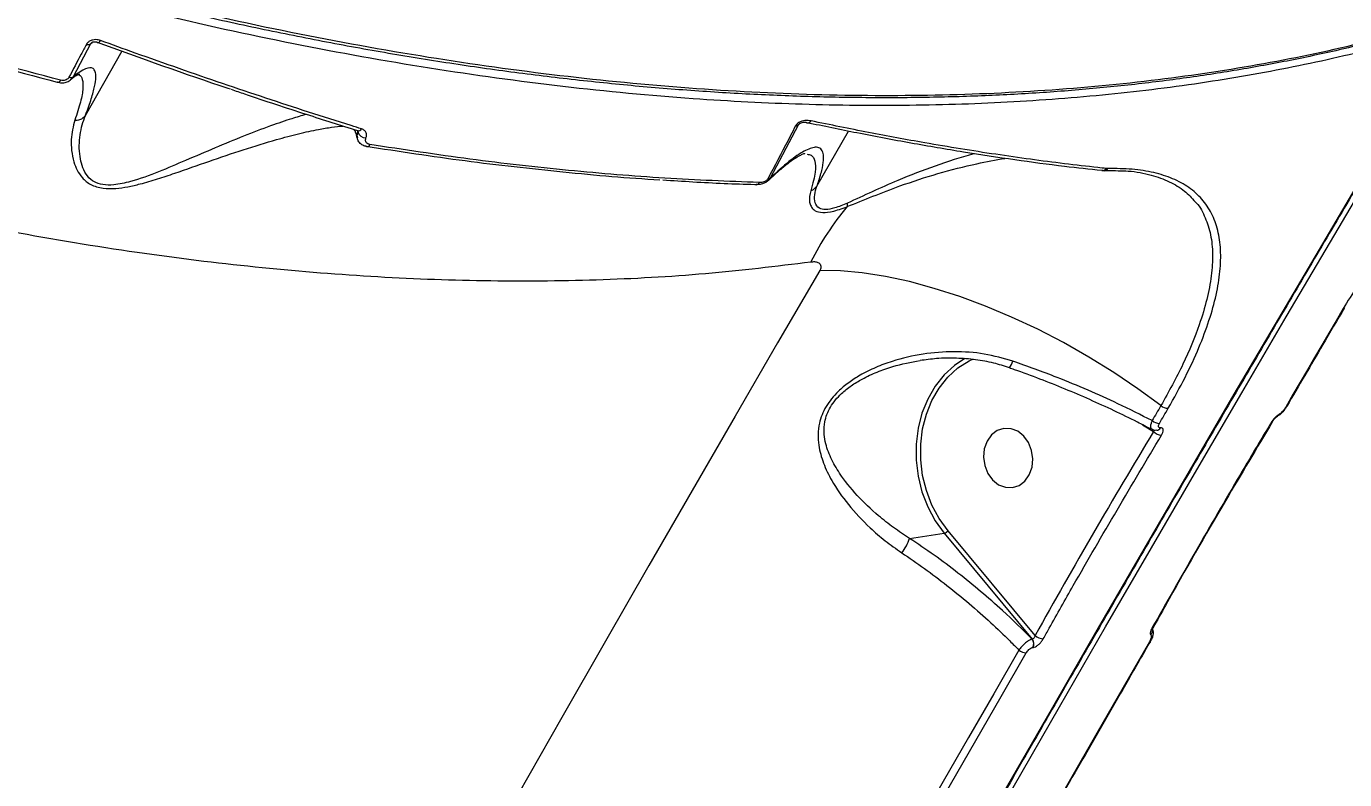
# Model space of a CAD drawing. Header units: millimetres. Extents: x -6028 to 5958, y -6064 to 4137.
# Drawn here: x 1962 to 2160.7, y -1913.1 to -1799.5 of the extents above; entities that cross this region are included whole.
import ezdxf

# ---------------------------------------------------------------- set-up
doc = ezdxf.new("R2010")
doc.units = ezdxf.units.MM
for name, color, linetype in [('DIKOM_ОБЪЕКТ', 7, 'Continuous'), ('DIKOM_РАЗМЕР_ЗОНА', 7, 'Continuous'), ('DIKOM_РАЗМЕР_ОБЪЕКТА', 7, 'Continuous')]:
    doc.layers.add(name, color=color, linetype=linetype)
doc.styles.add('style1', font='arial.ttf', dxfattribs={"width": 0.8})
doc.dimstyles.new('1-50', dxfattribs={"dimtxt": 300, "dimasz": 200, "dimexe": 100, "dimexo": 0, "dimgap": 100, "dimtad": 1, "dimtxsty": 'style1', "dimcen": 200, "dimclrd": 7, "dimclre": 7, "dimclrt": 7, "dimadec": 1, "dimazin": 2, "dimtfac": 1, "dimtmove": 0, "dimatfit": 2, "dimfxl": 0, "dimlwd": 25, "dimlwe": 18, "dimarcsym": 0})

# ---------------------------------------------------------------- blocks, each defined once
blk = doc.blocks.new('*D9')
at = {"layer": 'Defpoints', "color": 0, "transparency": 16777216}
for p in [(-6027.56, 1459.58), (4556.58, 1382.7), (4556.58, -5964.37)]:
    blk.add_point(p, dxfattribs=at)
at = {"layer": 'DIKOM_РАЗМЕР_ЗОНА', "color": 7, "lineweight": 18, "transparency": 16777216}
for p, q in [((-6027.56, 1459.58), (-6027.56, -6064.37)), ((4556.58, 1382.7), (4556.58, -6064.37))]:
    blk.add_line(p, q, dxfattribs=at)
at = {"layer": 'DIKOM_РАЗМЕР_ЗОНА', "color": 7, "lineweight": 25, "transparency": 16777216}
blk.add_line((-5827.56, -5964.37), (4356.58, -5964.37), dxfattribs=at)
at = {"layer": 'DIKOM_РАЗМЕР_ЗОНА', "color": 7, "transparency": 16777216}
for points in [[(-5827.56, -5931.03), (-5827.56, -5997.7), (-6027.56, -5964.37)], [(4356.58, -5931.03), (4356.58, -5997.7), (4556.58, -5964.37)]]:
    blk.add_solid(points, dxfattribs=at)
at = {"layer": 'DIKOM_РАЗМЕР_ЗОНА', "color": 7, "transparency": 16777216, "insert": (157.08, -5711.2), "char_height": 300, "attachment_point": 5, "style": 'style1'}
blk.add_mtext('10600', dxfattribs=at)
blk = doc.blocks.new('*D10')
at = {"layer": 'Defpoints', "color": 0, "transparency": 16777216}
for p in [(1555.59, 4137.49), (5858.35, 4137.49), (1555.59, -4898.38)]:
    blk.add_point(p, dxfattribs=at)
at = {"layer": 'DIKOM_РАЗМЕР_ЗОНА', "color": 7, "lineweight": 18, "transparency": 16777216}
for p, q in [((1555.59, 4137.49), (5958.35, 4137.49)), ((1555.59, -4898.38), (5958.35, -4898.38))]:
    blk.add_line(p, q, dxfattribs=at)
at = {"layer": 'DIKOM_РАЗМЕР_ЗОНА', "color": 7, "lineweight": 25, "transparency": 16777216}
blk.add_line((5858.35, -4698.38), (5858.35, 3937.49), dxfattribs=at)
at = {"layer": 'DIKOM_РАЗМЕР_ЗОНА', "color": 7, "transparency": 16777216}
for points in [[(5825.01, 3937.49), (5891.68, 3937.49), (5858.35, 4137.49)], [(5825.01, -4698.38), (5891.68, -4698.38), (5858.35, -4898.38)]]:
    blk.add_solid(points, dxfattribs=at)
at = {"layer": 'DIKOM_РАЗМЕР_ЗОНА', "color": 7, "transparency": 16777216, "insert": (5605.17, 52.12), "char_height": 300, "attachment_point": 5, "rotation": 90, "style": 'style1'}
blk.add_mtext('9050', dxfattribs=at)
blk = doc.blocks.new('*D11')
at = {"layer": 'Defpoints', "color": 0, "transparency": 16777216}
for p in [(259.43, 2965.58), (1920.55, -3002.33), (4022.59, -3002.33)]:
    blk.add_point(p, dxfattribs=at)
at = {"layer": 'DIKOM_РАЗМЕР_ОБЪЕКТА', "color": 7, "lineweight": 18, "transparency": 16777216}
for p, q in [((259.43, 2965.58), (4122.59, 2965.58)), ((1920.55, -3002.33), (4122.59, -3002.33))]:
    blk.add_line(p, q, dxfattribs=at)
at = {"layer": 'DIKOM_РАЗМЕР_ОБЪЕКТА', "color": 7, "lineweight": 25, "transparency": 16777216}
blk.add_line((4022.59, 2765.58), (4022.59, -2802.33), dxfattribs=at)
at = {"layer": 'DIKOM_РАЗМЕР_ОБЪЕКТА', "color": 7, "transparency": 16777216}
for points in [[(3989.25, 2765.58), (4055.92, 2765.58), (4022.59, 2965.58)], [(3989.25, -2802.33), (4055.92, -2802.33), (4022.59, -3002.33)]]:
    blk.add_solid(points, dxfattribs=at)
at = {"layer": 'DIKOM_РАЗМЕР_ОБЪЕКТА', "color": 7, "transparency": 16777216, "insert": (3769.41, -24.42), "char_height": 300, "attachment_point": 5, "rotation": 90, "style": 'style1'}
blk.add_mtext('6000', dxfattribs=at)
blk = doc.blocks.new('*D12')
at = {"layer": 'Defpoints', "color": 0, "transparency": 16777216}
for p in [(3056.58, 1987.9), (-4027.97, 676.5), (3056.58, -3714.77)]:
    blk.add_point(p, dxfattribs=at)
at = {"layer": 'DIKOM_РАЗМЕР_ОБЪЕКТА', "color": 7, "lineweight": 18, "transparency": 16777216}
for p, q in [((3056.58, 1987.9), (3056.58, -3814.77)), ((-4027.97, 676.5), (-4027.97, -3814.77))]:
    blk.add_line(p, q, dxfattribs=at)
at = {"layer": 'DIKOM_РАЗМЕР_ОБЪЕКТА', "color": 7, "lineweight": 25, "transparency": 16777216}
blk.add_line((-3827.97, -3714.77), (2856.58, -3714.77), dxfattribs=at)
at = {"layer": 'DIKOM_РАЗМЕР_ОБЪЕКТА', "color": 7, "transparency": 16777216}
for points in [[(-3827.97, -3681.44), (-3827.97, -3748.11), (-4027.97, -3714.77)], [(2856.58, -3681.44), (2856.58, -3748.11), (3056.58, -3714.77)]]:
    blk.add_solid(points, dxfattribs=at)
at = {"layer": 'DIKOM_РАЗМЕР_ОБЪЕКТА', "color": 7, "transparency": 16777216, "insert": (20, -3461.6), "char_height": 300, "attachment_point": 5, "style": 'style1'}
blk.add_mtext('7100', dxfattribs=at)

msp = doc.modelspace()

# ---------------------------------------------------------------- linework, layer by layer
at = {"layer": 'DIKOM_ОБЪЕКТ', "color": 7, "linetype": 'Continuous', "lineweight": 15}
for p, q in [((1969.11, -1807.062), (1971.746, -1802.09)), ((1971.746, -1802.09), (1971.937, -1801.922)), ((1970.927, -1812.911), (1976.487, -1803.188)), ((2011.694, -1815.587), (2011.676, -1815.539)), ((2011.994, -1815.346), (2011.98, -1815.248)), ((2074.212, -1822.312), (2078.395, -1814.336)), ((2078.395, -1814.336), (2078.613, -1814.143)), ((2081.191, -1823.582), (2085.926, -1815.302)), ((2124.134, -1821.234), (2124.124, -1821.233)), ((2124.518, -1821.254), (2124.47, -1821.253)), ((2124.811, -1820.918), (2124.781, -1820.915)), ((2125.042, -1820.93), (2124.811, -1820.918)), ((2130.273, -1859.571), (2131.91, -1860.58)), ((2150.584, -1858.299), (2150.573, -1858.306)), ((2132.42, -1860.396), (2132.404, -1860.398)), ((2132.965, -1860.022), (2132.949, -1860.024)), ((2114.071, -1891.324), (2100.944, -1875.531)), ((2095.162, -1876.692), (2100.379, -1875.916)), ((2100.379, -1875.916), (2113.64, -1891.869)), ((2131.832, -1890.159), (2131.837, -1890.149)), ((2113.64, -1891.869), (2113.624, -1891.871)), ((2113.73, -1893.145), (2113.746, -1893.143)), ((2131.442, -1892.226), (2131.448, -1892.216))]:
    msp.add_line(p, q, dxfattribs=at)
at = {"layer": 'DIKOM_ОБЪЕКТ', "color": 7, "linetype": 'Continuous', "lineweight": 15, "flags": 128}
for points in [[(2176.826, -1799.491), (2170.422, -1810.232), (2163.938, -1821.158), (2157.378, -1832.261), (2150.747, -1843.534), (2144.05, -1854.97), (2137.29, -1866.561), (2130.471, -1878.299), (2123.6, -1890.177), (2116.679, -1902.187), (2109.713, -1914.321), (2102.708, -1926.572), (2095.667, -1938.93), (2088.596, -1951.389), (2081.498, -1963.939), (2074.379, -1976.574), (2067.242, -1989.283), (2060.094, -2002.06), (2052.939, -2014.895), (2045.78, -2027.781), (2040.473, -2037.362)], [(2041.296, -2037.735), (2046.648, -2028.072), (2053.828, -2015.148), (2061.005, -2002.274), (2068.175, -1989.458), (2075.333, -1976.71), (2082.473, -1964.038), (2089.593, -1951.45), (2096.686, -1938.953), (2103.748, -1926.558), (2110.774, -1914.27), (2117.761, -1902.099), (2124.702, -1890.053), (2131.595, -1878.139), (2138.433, -1866.366), (2145.214, -1854.74), (2151.932, -1843.27), (2158.583, -1831.963), (2165.162, -1820.826), (2171.665, -1809.867), (2178.089, -1799.093)], [(1967.191, -1807.609), (1967.124, -1807.716), (1967.054, -1807.805), (1966.983, -1807.874), (1966.913, -1807.922), (1966.845, -1807.948), (1966.781, -1807.95), (1966.723, -1807.929), (1966.671, -1807.885)], [(2011.676, -1815.539), (2011.599, -1815.259), (2011.578, -1815.111)], [(2081.625, -1836.315), (2075.261, -1847.228), (2068.843, -1858.278), (2062.375, -1869.459), (2055.861, -1880.763), (2049.306, -1892.183), (2042.714, -1903.711), (2036.088, -1915.341), (2029.434, -1927.064), (2022.755, -1938.872), (2016.056, -1950.76), (2009.341, -1962.718)], [(2133.033, -1856.679), (2129.557, -1854.126), (2125.933, -1851.68), (2122.189, -1849.359), (2118.354, -1847.181), (2114.459, -1845.164), (2110.532, -1843.323), (2106.606, -1841.672), (2102.709, -1840.224), (2098.874, -1838.991), (2095.129, -1837.981), (2091.504, -1837.204), (2088.027, -1836.665), (2084.726, -1836.367), (2081.625, -1836.315)], [(2160.528, -1842.042), (2159.448, -1843.884), (2158.367, -1845.729), (2157.283, -1847.579), (2156.198, -1849.433), (2155.111, -1851.291), (2154.023, -1853.152), (2152.933, -1855.018), (2151.842, -1856.887)], [(2103.5, -1849.584), (2101.927, -1850.616), (2100.362, -1852.041), (2099.003, -1853.741), (2097.878, -1855.679), (2097.013, -1857.813), (2096.426, -1860.095), (2096.13, -1862.476), (2096.132, -1864.904), (2096.431, -1867.326), (2097.021, -1869.688), (2097.89, -1871.94), (2099.017, -1874.031), (2100.379, -1875.916)], [(2100.944, -1875.531), (2099.623, -1873.703), (2098.53, -1871.676), (2097.688, -1869.493), (2097.116, -1867.202), (2096.825, -1864.854), (2096.824, -1862.499), (2097.111, -1860.19), (2097.68, -1857.977), (2098.519, -1855.908), (2099.61, -1854.029), (2100.928, -1852.38), (2102.445, -1850.998), (2104.127, -1849.913), (2104.77, -1849.598)], [(2110.194, -1850.963), (2110.197, -1850.964), (2110.2, -1850.964)], [(2133.033, -1856.679), (2132.868, -1856.961), (2132.702, -1857.244), (2132.537, -1857.527), (2132.372, -1857.81), (2132.206, -1858.093), (2132.041, -1858.376), (2131.876, -1858.659), (2131.71, -1858.943)], [(2132.812, -1859.346), (2132.977, -1859.062), (2133.143, -1858.779), (2133.308, -1858.495), (2133.474, -1858.212), (2133.639, -1857.929), (2133.804, -1857.646), (2133.97, -1857.363), (2134.135, -1857.08)], [(2149.647, -1859.225), (2149.737, -1859.194), (2149.777, -1859.165)], [(2149.777, -1859.165), (2149.798, -1859.141), (2149.808, -1859.126)], [(2113.2, -1867.106), (2113.612, -1865.961), (2113.733, -1864.704), (2113.553, -1863.435), (2113.087, -1862.259), (2112.371, -1861.271), (2111.465, -1860.55), (2110.441, -1860.154), (2109.383, -1860.117), (2108.376, -1860.441), (2107.501, -1861.099), (2106.83, -1862.039), (2106.418, -1863.184), (2106.296, -1864.441), (2106.476, -1865.71), (2106.943, -1866.886), (2107.658, -1867.874), (2108.565, -1868.595), (2109.589, -1868.99), (2110.647, -1869.028), (2111.654, -1868.704), (2112.529, -1868.046), (2113.2, -1867.106)], [(2111.636, -1893.537), (2107.85, -1900.109), (2104.049, -1906.72), (2100.235, -1913.368), (2096.409, -1920.052), (2092.571, -1926.77), (2088.723, -1933.521), (2084.864, -1940.304), (2080.997, -1947.117)], [(2131.299, -1892.3), (2127.351, -1899.153), (2123.388, -1906.045), (2119.412, -1912.976), (2115.423, -1919.944), (2111.423, -1926.948), (2107.411, -1933.986), (2103.389, -1941.056), (2099.357, -1948.157)], [(2082.061, -1947.584), (2085.932, -1940.766), (2089.793, -1933.978), (2093.645, -1927.222), (2097.485, -1920.499), (2101.314, -1913.81), (2105.13, -1907.158), (2108.934, -1900.542), (2112.723, -1893.965)]]:
    msp.add_lwpolyline(points, dxfattribs=at)
at = {"layer": 'DIKOM_ОБЪЕКТ', "color": 7, "linetype": 'Continuous', "lineweight": 15}
for centre, radius, start, end in [((1971.301, -1801.558), 0.694, 250.82044, 309.8896), ((1972.734, -1801.388), 0.529, 264.80975, 333.51301), ((1968.677, -1806.528), 0.687, 250.12175, 309.00972), ((2079.758, -1813.38), 0.651, 261.95923, 326.56781), ((2012.059, -1814.677), 0.57, 260.78727, 331.40156), ((2013.229, -1815.048), 1.27, 193.56114, 269.34213), ((2077.994, -1813.946), 0.56, 267.20549, 315.82693), ((2013.393, -1817.366), 0.268, 224.77858, 260.67926), ((2013.32, -1817.123), 0.508, 273.3118, 339.54391), ((2124.2, -1820.494), 0.744, 264.90793, 325.16651), ((2124.183, -1820.52), 0.716, 266.59484, 326.52923), ((2124.475, -1820.597), 0.658, 273.76864, 329.63109), ((2071.991, -1822.832), 0.535, 273.78652, 336.80858), ((2073.83, -1821.93), 0.54, 265.89855, 314.93859), ((2116.993, -1853.133), 40.942, 139.73205, 153.69798), ((2084.162, -1826.329), 1.627, 347.93013, 6.74851), ((2160.478, -1841.79), 0.258, 281.34554, 329.84658), ((2108.203, -1849.257), 2.627, 319.46731, 344.1514), ((2134.128, -1855.385), 1.695, 229.75785, 270.23654), ((2151.806, -1856.656), 0.234, 278.81099, 327.87424), ((2132.813, -1857.636), 1.71, 229.85441, 269.95663), ((2150.353, -1857.982), 0.392, 305.99236, 346.36021), ((2133.227, -1859.236), 1.882, 225.59162, 267.06331), ((2132.3, -1859.663), 0.742, 277.88102, 330.8708), ((2132.318, -1859.663), 0.74, 276.86738, 330.93306), ((2100.058, -1874.837), 1.126, 286.5719, 321.90627), ((2088.762, -1874.583), 6.738, 320.59023, 341.76289), ((2115.39, -1889.866), 1.966, 227.86664, 267.61677), ((2130.744, -1890.594), 1.004, 318.81889, 9.14656), ((2131.657, -1890.039), 0.212, 275.30737, 325.56254), ((2112.879, -1891.975), 1.996, 231.508, 265.52574), ((2112.688, -1892.59), 1.18, 331.96306, 37.56517), ((2112.704, -1892.589), 1.181, 331.98502, 37.54321), ((2131.298, -1892.122), 0.178, 270.3918, 324.19012)]:
    msp.add_arc(centre, radius, start, end, dxfattribs=at)
for points, knots in [([(1540.667, -1451.223), (1541.839, -1454.335), (1545.023, -1462.781), (1551.169, -1476.737), (1559.381, -1493.087), (1568.708, -1509.546), (1579.084, -1526.033), (1590.467, -1542.471), (1602.83, -1558.81), (1616.173, -1575.019), (1630.452, -1591.075), (1645.617, -1606.928), (1661.594, -1622.505), (1678.311, -1637.733), (1695.722, -1652.562), (1713.812, -1666.957), (1732.536, -1680.905), (1751.832, -1694.365), (1771.609, -1707.276), (1791.774, -1719.577), (1812.27, -1731.223), (1833.067, -1742.183), (1854.126, -1752.451), (1875.378, -1762.001), (1896.725, -1770.79), (1918.066, -1778.777), (1939.336, -1785.929), (1960.496, -1792.216), (1981.515, -1797.646), (2002.327, -1802.21), (2022.837, -1805.887), (2042.948, -1808.66), (2061.676, -1810.421), (2079.074, -1811.312), (2095.207, -1811.474), (2110.929, -1810.947), (2126.169, -1809.735), (2140.795, -1807.855), (2154.768, -1805.31), (2166.737, -1802.498), (2173.905, -1800.361), (2176.826, -1799.491)], [0, 0, 0, 0, 0.0156537, 0.0424907, 0.0694124, 0.0963772, 0.1233419, 0.1502637, 0.1771009, 0.2039379, 0.2308597, 0.2578245, 0.2847891, 0.3117108, 0.3385479, 0.3653847, 0.3923061, 0.4192706, 0.4462349, 0.4731563, 0.4999932, 0.5268302, 0.5537518, 0.5807163, 0.6076809, 0.6346025, 0.6614396, 0.6882764, 0.7151982, 0.7421627, 0.7691273, 0.796049, 0.8228858, 0.845964, 0.8691648, 0.8923928, 0.9156208, 0.9388216, 0.961584, 0.9843464, 1, 1, 1, 1]), ([(1562.063, -1551.286), (1564.532, -1555.815), (1569.468, -1564.873), (1577.866, -1578.539), (1586.985, -1592.233), (1597.227, -1606.405), (1608.619, -1620.968), (1621.218, -1635.856), (1634.746, -1650.69), (1649.197, -1665.409), (1664.549, -1679.952), (1680.298, -1693.848), (1696.356, -1707.067), (1712.629, -1719.599), (1729.562, -1731.79), (1747.128, -1743.578), (1765.282, -1754.909), (1784.022, -1765.763), (1803.301, -1776.067), (1823.16, -1785.814), (1843.305, -1794.831), (1863.253, -1802.915), (1882.835, -1810.052), (1901.982, -1816.286), (1921.233, -1821.807), (1940.522, -1826.57), (1959.781, -1830.545), (1978.474, -1833.632), (1996.553, -1835.866), (2013.989, -1837.292), (2031.172, -1837.956), (2048.021, -1837.81), (2064.531, -1836.911), (2075.038, -1835.631), (2080.29, -1834.992)], [0, 0, 0, 0, 0.02833359, 0.05666713, 0.08528287, 0.1138982, 0.14553243, 0.17719047, 0.20882426, 0.24139008, 0.27398311, 0.30654862, 0.33718726, 0.36784917, 0.39848752, 0.43000976, 0.46155797, 0.49308037, 0.5257431, 0.55840553, 0.59153737, 0.62466922, 0.65578707, 0.68692967, 0.71804791, 0.75007316, 0.78212421, 0.81414962, 0.84470485, 0.87528224, 0.90583779, 0.93721715, 0.96862027, 1, 1, 1, 1]), ([(2142.301, -2080.293), (2143.248, -2081.201), (2145.144, -2083.018), (2146.564, -2084.9), (2147.096, -2086.229), (2146.842, -2087.057), (2145.854, -2087.48), (2144.102, -2087.49), (2141.555, -2087.067), (2138.201, -2086.204), (2134.073, -2084.907), (2129.227, -2083.196), (2123.693, -2081.085), (2117.505, -2078.595), (2110.626, -2075.709), (2102.991, -2072.401), (2094.585, -2068.659), (2085.402, -2064.478), (2075.544, -2059.905), (2065.135, -2054.996), (2054.209, -2049.772), (2042.809, -2044.255), (2030.848, -2038.403), (2018.228, -2032.168), (2004.945, -2025.547), (1991.006, -2018.54), (1976.568, -2011.226), (1961.791, -2003.687), (1946.709, -1995.941), (1931.36, -1988.01), (1915.639, -1979.84), (1899.423, -1971.367), (1882.719, -1962.592), (1865.548, -1953.524), (1848.103, -1944.267), (1829.699, -1934.454), (1810.332, -1924.075), (1790.017, -1913.134), (1769.383, -1901.966), (1748.474, -1890.593), (1727.338, -1879.041), (1707.26, -1868.013), (1688.286, -1857.545), (1670.438, -1847.658), (1652.669, -1837.775), (1634.843, -1827.819), (1616.992, -1817.806), (1599.146, -1807.754), (1581.514, -1797.778), (1564.296, -1787.992), (1547.513, -1778.409), (1531.176, -1769.039), (1515.158, -1759.806), (1499.338, -1750.644), (1483.756, -1741.571), (1468.445, -1732.607), (1453.585, -1723.855), (1439.336, -1715.411), (1425.708, -1707.283), (1412.702, -1699.472), (1400.219, -1691.919), (1388.168, -1684.571), (1376.591, -1677.448), (1365.522, -1670.57), (1355.092, -1664.019), (1345.418, -1657.868), (1336.498, -1652.118), (1328.317, -1646.763), (1320.81, -1641.76), (1313.907, -1637.065), (1307.721, -1632.739), (1303.406, -1629.655), (1301.42, -1628.159), (1301.007, -1627.848)], [0, 0, 0, 0, 0.0167041, 0.033448, 0.0472268, 0.0610172, 0.0748073, 0.0885855, 0.1027641, 0.1169558, 0.1311477, 0.1453265, 0.1591061, 0.1728976, 0.1866891, 0.2004686, 0.2146497, 0.2288439, 0.2430381, 0.2572193, 0.2709768, 0.2847464, 0.2985158, 0.3122735, 0.3264292, 0.3405979, 0.3547665, 0.3689223, 0.3827035, 0.3964967, 0.4102899, 0.4240712, 0.4382529, 0.4524475, 0.466642, 0.4808237, 0.4967434, 0.5126724, 0.5285921, 0.5448556, 0.5611289, 0.5773923, 0.5911545, 0.6049287, 0.6187029, 0.6324652, 0.6466273, 0.6608025, 0.6749777, 0.68914, 0.7029021, 0.7166759, 0.7304499, 0.7442119, 0.7583725, 0.7725462, 0.7867198, 0.8008805, 0.8146604, 0.8284523, 0.8422441, 0.8560241, 0.8702042, 0.8843972, 0.8985903, 0.9127703, 0.9265483, 0.9403383, 0.9541283, 0.9679064, 0.982086, 0.9962785, 1, 1, 1, 1]), ([(1263.506, -1643.996), (1264.744, -1644.861), (1267.843, -1647.027), (1273.727, -1650.995), (1281.068, -1655.849), (1289.28, -1661.174), (1298.237, -1666.891), (1307.84, -1672.936), (1318.051, -1679.29), (1328.828, -1685.929), (1340.247, -1692.898), (1352.401, -1700.255), (1365.299, -1708.002), (1378.937, -1716.136), (1393.161, -1724.563), (1407.797, -1733.183), (1422.809, -1741.973), (1438.152, -1750.911), (1453.946, -1760.066), (1470.317, -1769.512), (1487.258, -1779.244), (1504.754, -1789.25), (1522.606, -1799.418), (1540.607, -1809.629), (1558.721, -1819.866), (1576.912, -1830.108), (1595.316, -1840.432), (1614.075, -1850.92), (1633.17, -1861.558), (1652.574, -1872.331), (1672.064, -1883.116), (1692.408, -1894.335), (1713.576, -1905.968), (1735.521, -1917.982), (1757.541, -1929.991), (1779.583, -1941.964), (1801.589, -1953.868), (1822.245, -1964.994), (1841.546, -1975.348), (1859.516, -1984.949), (1877.21, -1994.366), (1894.763, -2003.668), (1912.135, -2012.834), (1929.289, -2021.842), (1946.026, -2030.588), (1962.147, -2038.967), (1977.64, -2046.974), (1992.502, -2054.61), (2006.864, -2061.942), (2020.828, -2069.023), (2034.352, -2075.828), (2047.4, -2082.339), (2059.816, -2088.478), (2071.47, -2094.179), (2082.358, -2099.444), (2092.49, -2104.28), (2101.945, -2108.725), (2110.787, -2112.808), (2118.974, -2116.506), (2126.473, -2119.801), (2133.195, -2122.653), (2139.067, -2125.031), (2144.103, -2126.941), (2148.327, -2128.403), (2151.771, -2129.428), (2154.474, -2130.03), (2156.313, -2130.145), (2157.263, -2129.984), (2157.335, -2129.638), (2157.349, -2129.567)], [0, 0, 0, 0, 0.00980273, 0.02455056, 0.03972829, 0.05491996, 0.0701117, 0.08528934, 0.10003847, 0.11480043, 0.12956229, 0.14431153, 0.15948947, 0.17468152, 0.18987337, 0.2050515, 0.21978147, 0.23452433, 0.24926697, 0.26399703, 0.27915361, 0.29432422, 0.30949469, 0.32465137, 0.33938277, 0.3541268, 0.36887086, 0.38360215, 0.39876119, 0.41393431, 0.42910723, 0.44426628, 0.4613069, 0.47835749, 0.49539802, 0.51280666, 0.53022586, 0.54763445, 0.56238506, 0.5771484, 0.59191165, 0.60666225, 0.62184155, 0.63703477, 0.65222792, 0.66740724, 0.68213252, 0.69687048, 0.71160842, 0.72633371, 0.74148526, 0.75665069, 0.77181601, 0.78696759, 0.80171699, 0.81647924, 0.83124154, 0.84599092, 0.86117097, 0.87636495, 0.89155903, 0.90673916, 0.92148351, 0.9362407, 0.95099778, 0.96574199, 0.98091692, 0.9961057, 1, 1, 1, 1]), ([(2006.682, -1963.711), (2003.278, -1961.966), (1996.47, -1958.476), (1985.409, -1952.733), (1973.741, -1946.627), (1960.995, -1939.906), (1947.176, -1932.568), (1932.252, -1924.596), (1916.57, -1916.175), (1900.149, -1907.317), (1883.026, -1898.045), (1865.758, -1888.668), (1848.428, -1879.235), (1831.116, -1869.795), (1813.347, -1860.092), (1795.16, -1850.152), (1776.609, -1840.006), (1757.698, -1829.656), (1738.491, -1819.14), (1718.954, -1808.437), (1699.383, -1797.709), (1680.247, -1787.209), (1661.692, -1777.015), (1643.765, -1767.151), (1625.958, -1757.332), (1608.34, -1747.594), (1590.981, -1737.968), (1574.359, -1728.716), (1558.507, -1719.854), (1543.437, -1711.389), (1528.808, -1703.126), (1514.702, -1695.106), (1501.109, -1687.325), (1492.672, -1682.445), (1488.455, -1680.006)], [0, 0, 0, 0, 0.0283335, 0.0566671, 0.0852828, 0.1138985, 0.1455324, 0.1771905, 0.2088242, 0.24139, 0.2739833, 0.3065486, 0.3371873, 0.3678492, 0.3984873, 0.4300099, 0.4615579, 0.4930802, 0.5257431, 0.5584057, 0.5915375, 0.6246693, 0.6557873, 0.6869296, 0.718048, 0.7500731, 0.7821242, 0.8141497, 0.8447049, 0.8752822, 0.9058377, 0.9372173, 0.9686203, 1, 1, 1, 1]), ([(2228.114, -1774.02), (2227.955, -1774.136), (2226.003, -1775.566), (2222.034, -1778.129), (2216.191, -1781.688), (2210.088, -1785.028), (2203.755, -1788.176), (2197.183, -1791.125), (2190.37, -1793.879), (2183.313, -1796.435), (2176.027, -1798.791), (2168.543, -1800.934), (2160.886, -1802.856), (2153.069, -1804.554), (2145.085, -1806.032), (2136.934, -1807.29), (2128.617, -1808.329), (2120.132, -1809.148), (2111.481, -1809.748), (2102.664, -1810.129), (2093.68, -1810.29), (2084.529, -1810.23), (2075.22, -1809.95), (2065.779, -1809.452), (2056.236, -1808.735), (2046.609, -1807.801), (2036.902, -1806.651), (2027.114, -1805.285), (2017.246, -1803.704), (2007.297, -1801.907), (1997.268, -1799.896), (1987.159, -1797.67), (1976.969, -1795.228), (1966.7, -1792.571), (1956.354, -1789.7), (1945.958, -1786.621), (1935.542, -1783.343), (1925.135, -1779.875), (1914.744, -1776.22), (1904.369, -1772.377), (1894.007, -1768.348), (1883.66, -1764.132), (1873.327, -1759.729), (1863.009, -1755.139), (1852.706, -1750.363), (1842.419, -1745.402), (1832.15, -1740.249), (1822.599, -1735.295), (1816.504, -1731.985), (1813.8, -1730.516)], [0, 0, 0, 0, 0.0019166, 0.0235524, 0.0451758, 0.0668099, 0.0884726, 0.1101882, 0.1319808, 0.1538749, 0.1758879, 0.1979014, 0.2197658, 0.2415625, 0.2633088, 0.2850218, 0.3067191, 0.3284179, 0.3501317, 0.3718762, 0.3936684, 0.4155258, 0.4374661, 0.4594354, 0.4813335, 0.5031573, 0.5249234, 0.5466501, 0.5683541, 0.5900532, 0.6117629, 0.6334967, 0.6552721, 0.6771064, 0.6990175, 0.7209868, 0.7429122, 0.7647512, 0.7865284, 0.8082609, 0.8299659, 0.8516611, 0.8733632, 0.8950844, 0.9168418, 0.9386522, 0.960534, 0.9824913, 1, 1, 1, 1]), ([(2228.2, -1773.727), (2225.315, -1775.718), (2218.582, -1780.364), (2206.811, -1786.686), (2193.118, -1792.808), (2178.771, -1797.9), (2163.917, -1802.038), (2148.655, -1805.272), (2132.561, -1807.71), (2115.654, -1809.308), (2097.97, -1810.045), (2079.649, -1809.903), (2060.735, -1808.864), (2041.285, -1806.929), (2021.23, -1804.08), (2000.614, -1800.287), (1979.498, -1795.541), (1958.345, -1789.946), (1937.23, -1783.541), (1916.223, -1776.383), (1894.983, -1768.353), (1873.572, -1759.447), (1852.071, -1749.66), (1832.199, -1739.887), (1819.618, -1733.14), (1814.054, -1730.156)], [0, 0, 0, 0, 0.0339695, 0.0792695, 0.1246064, 0.1699065, 0.2123428, 0.2548095, 0.2972457, 0.3408236, 0.384434, 0.4280115, 0.4720332, 0.5160886, 0.5601099, 0.60541, 0.6507469, 0.6960472, 0.7400687, 0.7841239, 0.8281457, 0.8734456, 0.9187826, 0.9640828, 1, 1, 1, 1]), ([(1979.966, -2104.711), (1975.19, -2102.332), (1965.634, -2097.571), (1950.658, -2090.039), (1935.248, -2082.238), (1919.234, -2074.076), (1902.632, -2065.561), (1885.456, -2056.695), (1867.9, -2047.58), (1850.171, -2038.322), (1832.306, -2028.94), (1814.342, -2019.456), (1796.144, -2009.798), (1777.571, -1999.89), (1758.641, -1989.739), (1739.38, -1979.358), (1720.008, -1968.865), (1700.743, -1958.376), (1681.616, -1947.911), (1662.656, -1937.487), (1643.723, -1927.029), (1624.673, -1916.455), (1605.537, -1905.78), (1586.347, -1895.022), (1567.325, -1884.305), (1548.696, -1873.757), (1530.481, -1863.392), (1512.698, -1853.221), (1495.199, -1843.163), (1477.853, -1833.141), (1460.7, -1823.178), (1443.774, -1813.292), (1427.275, -1803.601), (1410.348, -1793.601), (1393.137, -1783.363), (1375.715, -1772.928), (1364.738, -1766.285), (1359.251, -1762.965)], [0, 0, 0, 0, 0.0277159, 0.0554556, 0.0831952, 0.1109112, 0.1394321, 0.167979, 0.1965263, 0.2250475, 0.2527593, 0.2804948, 0.3082304, 0.3359425, 0.3644571, 0.3929982, 0.4215389, 0.4500537, 0.4777909, 0.5055524, 0.5333136, 0.5610507, 0.5895954, 0.6181661, 0.6467369, 0.6752816, 0.7029899, 0.7307225, 0.7584547, 0.786163, 0.814675, 0.843213, 0.8717511, 0.9002629, 0.9335018, 0.9667612, 1, 1, 1, 1]), ([(1887.471, -1782.184), (1894.066, -1784.725), (1907.258, -1789.808), (1927.097, -1796.555), (1946.941, -1802.696), (1960.094, -1806.156), (1966.671, -1807.885)], [0, 0, 0, 0, 0.248614, 0.4972303, 0.7486137, 1, 1, 1, 1]), ([(1967.191, -1807.609), (1960.677, -1805.896), (1947.65, -1802.469), (1927.851, -1796.352), (1907.909, -1789.58), (1894.55, -1784.433), (1887.871, -1781.86)], [0, 0, 0, 0, 0.2486178, 0.4972332, 0.7486163, 1, 1, 1, 1]), ([(2177.038, -1799.336), (2176.017, -1801.045), (2173.058, -1806), (2168.107, -1814.323), (2162.166, -1824.349), (2156.162, -1834.523), (2150.1, -1844.837), (2143.983, -1855.285), (2137.814, -1865.863), (2131.596, -1876.564), (2125.333, -1887.381), (2119.028, -1898.311), (2112.685, -1909.345), (2106.307, -1920.48), (2099.898, -1931.707), (2093.461, -1943.022), (2087, -1954.418), (2080.517, -1965.888), (2074.018, -1977.427), (2067.505, -1989.029), (2060.981, -2000.687), (2054.451, -2012.393), (2047.918, -2024.146), (2043.301, -2032.469), (2040.864, -2036.88), (2040.603, -2037.353)], [0, 0, 0, 0, 0.0243125, 0.0705074, 0.1167032, 0.1628993, 0.2090959, 0.2552927, 0.3014896, 0.3476868, 0.3938841, 0.4400816, 0.4862794, 0.5324772, 0.5786752, 0.6248734, 0.6710714, 0.7172697, 0.763468, 0.8096667, 0.8558652, 0.9020636, 0.9482622, 0.9944608, 1, 1, 1, 1]), ([(1973.207, -1801.625), (1972.98, -1801.564), (1972.603, -1801.464), (1972.008, -1801.528), (1971.555, -1801.703), (1971.235, -1801.954), (1971.121, -1802.136), (1971.073, -1802.213)], [0, 0, 0, 0, 0.30385122, 0.50231308, 0.70168178, 0.87326201, 1, 1, 1, 1]), ([(1971.746, -1802.09), (1971.756, -1802.069), (1971.771, -1802.039), (1971.809, -1802.005), (1971.82, -1801.995)], [0, 0, 0, 0, 0.7157116, 1, 1, 1, 1]), ([(1972.684, -1801.919), (1972.666, -1801.911), (1972.577, -1801.873), (1972.391, -1801.843), (1972.171, -1801.852), (1972.021, -1801.886), (1971.921, -1801.926), (1971.855, -1801.963), (1971.831, -1801.984), (1971.819, -1801.994)], [0, 0, 0, 0, 0.0824877, 0.4140959, 0.615022, 0.7471473, 0.8401907, 0.9209036, 1, 1, 1, 1]), ([(1972.558, -1801.803), (1979.242, -1804.242), (1986.061, -1806.73), (1992.642, -1808.873), (1992.772, -1808.915)], [0, 0, 0, 0, 0.980309, 1, 1, 1, 1]), ([(2012.559, -1814.95), (2012.029, -1814.785), (2009.381, -1813.958), (2002.45, -1811.75), (1991.646, -1808.165), (1981.141, -1804.501), (1974.956, -1802.259), (1973.207, -1801.625)], [0, 0, 0, 0, 0.0413705, 0.2068732, 0.5381524, 0.8694365, 1, 1, 1, 1]), ([(1971.073, -1802.213), (1970.812, -1802.707), (1969.941, -1804.353), (1969.06, -1806.012), (1968.443, -1807.174)], [0, 0, 0, 0, 0.2996213, 1, 1, 1, 1]), ([(1970.927, -1812.911), (1970.948, -1812.857), (1971.305, -1811.933), (1971.868, -1810.327), (1972.36, -1808.48), (1972.533, -1807.152), (1972.436, -1806.283), (1972.017, -1805.685), (1971.064, -1805.675), (1969.761, -1806.599), (1969.11, -1807.062)], [0, 0, 0, 0, 0.00753198, 0.12912332, 0.25111546, 0.37282287, 0.48354993, 0.59429057, 0.79711551, 1, 1, 1, 1]), ([(1966.671, -1807.885), (1966.896, -1807.939), (1967.347, -1808.046), (1968.042, -1807.942), (1968.631, -1807.649), (1968.959, -1807.315), (1969.084, -1807.105), (1969.11, -1807.062)], [0, 0, 0, 0, 0.2435132, 0.4875386, 0.7197726, 0.941835, 1, 1, 1, 1]), ([(1968.443, -1807.174), (1968.417, -1807.218), (1968.348, -1807.33), (1968.159, -1807.493), (1967.876, -1807.618), (1967.531, -1807.669), (1967.312, -1807.63), (1967.191, -1807.609)], [0, 0, 0, 0, 0.120741, 0.3075369, 0.5229637, 0.7374345, 1, 1, 1, 1]), ([(1970.03, -1806.688), (1970.033, -1806.687), (1970.083, -1806.683), (1969.905, -1806.721), (1969.546, -1806.929), (1969.107, -1807.208), (1968.761, -1807.493), (1968.67, -1807.568)], [0, 0, 0, 0, 0.0168172, 0.278587, 0.5663585, 0.8862998, 1, 1, 1, 1]), ([(1969.637, -1806.759), (1969.753, -1806.758), (1970.185, -1806.753), (1970.51, -1807.43), (1970.614, -1808.758), (1970.279, -1810.757), (1969.64, -1812.688), (1969.32, -1813.657)], [0, 0, 0, 0, 0.0837437, 0.3123787, 0.5416447, 0.7699896, 1, 1, 1, 1]), ([(2011.97, -1815.231), (2009.41, -1814.426), (2003.781, -1812.657), (1997.419, -1810.573), (1993.596, -1809.262), (1992.927, -1809.032)], [0, 0, 0, 0, 0.4075969, 0.8961869, 1, 1, 1, 1]), ([(1969.32, -1813.657), (1969.083, -1814.593), (1968.723, -1816.011), (1968.803, -1818.213), (1969.102, -1819.77), (1969.64, -1821.169), (1970.411, -1822.368), (1971.652, -1823.417), (1973.461, -1823.975), (1975.44, -1823.976), (1977.335, -1823.696), (1979.454, -1823.199), (1981.818, -1822.5), (1985.293, -1821.339), (1989.641, -1819.801), (1994.797, -1818.041), (1999.323, -1816.652), (2003.108, -1815.652), (2005.918, -1815.037), (2008.08, -1814.678), (2009.307, -1814.53), (2009.685, -1814.521), (2009.722, -1814.52)], [0, 0, 0, 0, 0.0902972, 0.1368666, 0.1833992, 0.2163084, 0.2498027, 0.2847914, 0.3201064, 0.3508887, 0.3795905, 0.4089983, 0.4509145, 0.4928741, 0.5789154, 0.6684184, 0.7596047, 0.8244844, 0.8906757, 0.9418887, 0.9944063, 1, 1, 1, 1]), ([(1969.32, -1813.657), (1969.362, -1813.658), (1969.567, -1813.662), (1969.983, -1813.602), (1970.526, -1813.373), (1970.79, -1813.07), (1970.922, -1812.919)], [0, 0, 0, 0, 0.0658984, 0.3172022, 0.6586186, 1, 1, 1, 1]), ([(2004.192, -1812.769), (2003.489, -1812.973), (2001.849, -1813.448), (1998.652, -1814.546), (1994.787, -1816.024), (1990.489, -1817.804), (1986.198, -1819.625), (1981.993, -1821.45), (1978.351, -1822.78), (1975.461, -1823.441), (1973.514, -1823.442), (1972.507, -1823.089), (1971.646, -1822.55), (1970.929, -1821.762), (1970.36, -1820.485), (1969.948, -1818.447), (1969.999, -1815.798), (1970.559, -1813.835), (1970.922, -1812.919), (1970.922, -1812.919)], [0, 0, 0, 0, 0.0572233, 0.1333033, 0.2242091, 0.3154698, 0.4065039, 0.4878338, 0.5687378, 0.6154556, 0.6470399, 0.678369, 0.6834356, 0.7199536, 0.7601171, 0.8004293, 0.9000903, 0.9999188, 1, 1, 1, 1]), ([(1970.922, -1812.919), (1970.923, -1812.918), (1970.924, -1812.916), (1970.926, -1812.913), (1970.927, -1812.911), (1970.927, -1812.911)], [0, 0, 0, 0, 0.3019439, 0.710778, 1, 1, 1, 1]), ([(2080.301, -1813.739), (2079.999, -1813.701), (2079.57, -1813.647), (2078.911, -1813.789), (2078.501, -1813.964), (2078.193, -1814.194), (2078.04, -1814.373), (2077.982, -1814.477), (2077.967, -1814.504)], [0, 0, 0, 0, 0.4029657, 0.5733037, 0.7451135, 0.8533401, 0.9617038, 1, 1, 1, 1]), ([(2079.665, -1814.03), (2079.63, -1814.021), (2079.465, -1813.981), (2079.157, -1813.979), (2078.809, -1814.054), (2078.624, -1814.132), (2078.533, -1814.188), (2078.488, -1814.221), (2078.461, -1814.246), (2078.44, -1814.269), (2078.433, -1814.279), (2078.435, -1814.276), (2078.435, -1814.276)], [0, 0, 0, 0, 0.1117711, 0.520281, 0.7181788, 0.8177765, 0.8588589, 0.8873237, 0.9111843, 0.9361101, 0.9843784, 1, 1, 1, 1]), ([(2124.139, -1821.244), (2122.276, -1821.043), (2117.98, -1820.58), (2111.02, -1819.646), (2103.298, -1818.478), (2095.363, -1817.121), (2087.497, -1815.65), (2082.191, -1814.545), (2079.664, -1814.018)], [0, 0, 0, 0, 0.1344799, 0.3100112, 0.4858223, 0.662104, 0.8390501, 1, 1, 1, 1]), ([(2124.781, -1820.915), (2124.366, -1820.871), (2122.29, -1820.651), (2116.823, -1820.016), (2108.192, -1818.842), (2098.302, -1817.233), (2089, -1815.529), (2083.201, -1814.336), (2080.301, -1813.739)], [0, 0, 0, 0, 0.0299876, 0.1499466, 0.3900559, 0.6301641, 0.8150824, 1, 1, 1, 1]), ([(2011.685, -1815.589), (2011.662, -1815.512), (2011.584, -1815.26), (2011.502, -1815.145), (2011.445, -1815.065)], [0, 0, 0, 0, 0.3052165, 1, 1, 1, 1]), ([(2011.889, -1816.308), (2011.85, -1816.113), (2011.78, -1815.767), (2011.725, -1815.602), (2011.701, -1815.531)], [0, 0, 0, 0, 0.5642319, 1, 1, 1, 1]), ([(2011.994, -1815.346), (2011.926, -1815.546), (2011.815, -1815.867), (2011.888, -1816.177), (2011.915, -1816.295)], [0, 0, 0, 0, 0.6195851, 1, 1, 1, 1]), ([(2012.045, -1815.266), (2012.05, -1815.271), (2012.062, -1815.28), (2012.003, -1815.257), (2011.972, -1815.244)], [0, 0, 0, 0, 0.4578979, 1, 1, 1, 1]), ([(2013.215, -1816.318), (2013.261, -1816.181), (2013.355, -1815.906), (2013.272, -1815.515), (2013.032, -1815.16), (2012.724, -1815.023), (2012.559, -1814.95)], [0, 0, 0, 0, 0.2322107, 0.46398, 0.7139844, 1, 1, 1, 1]), ([(2077.967, -1814.504), (2077.715, -1814.987), (2076.455, -1817.401), (2075.061, -1820.059), (2073.91, -1822.244), (2073.792, -1822.469)], [0, 0, 0, 0, 0.1831627, 0.9158829, 1, 1, 1, 1]), ([(2078.395, -1814.336), (2078.399, -1814.328), (2078.405, -1814.313), (2078.424, -1814.285), (2078.447, -1814.26), (2078.465, -1814.242), (2078.472, -1814.236), (2078.476, -1814.233)], [0, 0, 0, 0, 0.2704567, 0.5495597, 0.8311507, 0.9185812, 1, 1, 1, 1]), ([(2013.353, -1817.613), (2013.139, -1817.566), (2012.704, -1817.469), (2012.218, -1817.038), (2011.934, -1816.617), (2011.917, -1816.351), (2011.914, -1816.294)], [0, 0, 0, 0, 0.30273246, 0.61823922, 0.91952575, 1, 1, 1, 1]), ([(2013.796, -1817.301), (2013.744, -1817.29), (2013.572, -1817.253), (2013.34, -1817.116), (2013.173, -1816.88), (2013.117, -1816.605), (2013.182, -1816.414), (2013.215, -1816.318)], [0, 0, 0, 0, 0.10434713, 0.34530824, 0.57594954, 0.78773439, 1, 1, 1, 1]), ([(2013.203, -1817.554), (2018.21, -1818.321), (2028.225, -1819.855), (2042.932, -1821.47), (2052.774, -1822.375), (2057.492, -1822.607), (2057.494, -1822.607)], [0, 0, 0, 0, 0.33250866, 0.66502349, 0.99987832, 1, 1, 1, 1]), ([(2072.482, -1823.043), (2067.76, -1822.857), (2058.317, -1822.485), (2043.754, -1821.271), (2028.938, -1819.616), (2018.843, -1818.072), (2013.796, -1817.301)], [0, 0, 0, 0, 0.2491205, 0.4982428, 0.74912, 1, 1, 1, 1]), ([(2081.191, -1823.582), (2081.289, -1823.301), (2081.667, -1822.216), (2082.065, -1820.71), (2082.232, -1819.313), (2082.093, -1818.354), (2081.671, -1817.804), (2080.807, -1817.634), (2079.327, -1818.177), (2077.082, -1819.702), (2075.168, -1821.443), (2074.212, -1822.312)], [0, 0, 0, 0, 0.0310726, 0.11984, 0.2089554, 0.2979301, 0.3968239, 0.495743, 0.6636321, 0.8319719, 1, 1, 1, 1]), ([(2079.329, -1818.67), (2079.339, -1818.67), (2079.384, -1818.671), (2079.149, -1818.715), (2078.703, -1818.92), (2077.998, -1819.327), (2077.067, -1819.976), (2075.888, -1820.912), (2074.822, -1821.826), (2074.092, -1822.526), (2073.894, -1822.715)], [0, 0, 0, 0, 0.0341396, 0.1508427, 0.2774687, 0.4188836, 0.5751961, 0.7457397, 0.9312234, 1, 1, 1, 1]), ([(2079.316, -1818.685), (2079.317, -1818.685), (2079.332, -1818.68), (2079.342, -1818.686), (2079.351, -1818.692)], [0, 0, 0, 0, 0.0757326, 1, 1, 1, 1]), ([(2079.691, -1818.773), (2079.906, -1818.8), (2080.468, -1818.869), (2080.936, -1819.687), (2081.001, -1821.062), (2080.723, -1822.669), (2080.405, -1823.739), (2080.246, -1824.274)], [0, 0, 0, 0, 0.1695772, 0.443317, 0.7184512, 0.8592571, 1, 1, 1, 1]), ([(2085.753, -1826.67), (2087.029, -1826.152), (2089.615, -1825.105), (2094.193, -1823.333), (2099.46, -1821.616), (2104.828, -1820.23), (2108.114, -1819.644), (2109.51, -1819.395)], [0, 0, 0, 0, 0.168251, 0.3408753, 0.5771399, 0.8202855, 1, 1, 1, 1]), ([(2104.919, -1818.698), (2104.829, -1818.721), (2102.91, -1819.205), (2098.995, -1820.517), (2093.926, -1822.438), (2089.506, -1824.434), (2087.02, -1825.571), (2085.778, -1826.138)], [0, 0, 0, 0, 0.0143259, 0.3049622, 0.5956973, 0.7981425, 1, 1, 1, 1]), ([(2124.518, -1821.253), (2124.496, -1821.253), (2124.366, -1821.258), (2124.241, -1821.243), (2124.137, -1821.231)], [0, 0, 0, 0, 0.1664569, 1, 1, 1, 1]), ([(2126.996, -1821.345), (2126.467, -1821.304), (2125.666, -1821.242), (2124.769, -1821.281), (2124.465, -1821.294)], [0, 0, 0, 0, 0.6601101, 1, 1, 1, 1]), ([(2134.135, -1857.08), (2135.012, -1855.519), (2136.765, -1852.397), (2138.798, -1847.967), (2140.36, -1843.808), (2141.428, -1839.961), (2142.02, -1836.383), (2142.101, -1833.125), (2141.677, -1830.206), (2140.742, -1827.65), (2139.28, -1825.493), (2137.319, -1823.736), (2134.893, -1822.394), (2132.01, -1821.486), (2128.761, -1820.955), (2126.281, -1820.938), (2125.042, -1820.93)], [0, 0, 0, 0, 0.0751074, 0.1502157, 0.2212826, 0.2925774, 0.3636461, 0.434771, 0.5061243, 0.5772499, 0.6483406, 0.7196599, 0.7907519, 0.8604299, 0.93032, 1, 1, 1, 1]), ([(2126.739, -1821.252), (2127.197, -1821.262), (2128.972, -1821.301), (2131.532, -1821.837), (2134.366, -1822.852), (2136.605, -1824.187), (2137.685, -1825.376), (2138.192, -1825.934)], [0, 0, 0, 0, 0.0863414, 0.3346152, 0.5647686, 0.7956545, 1, 1, 1, 1]), ([(2072.026, -1823.364), (2071.958, -1823.363), (2068.824, -1823.309), (2064.141, -1823.094), (2059.476, -1822.785), (2057.965, -1822.685)], [0, 0, 0, 0, 0.0148353, 0.6810284, 1, 1, 1, 1]), ([(2073.896, -1822.71), (2073.762, -1822.822), (2073.481, -1823.057), (2072.932, -1823.269), (2072.434, -1823.372), (2072.135, -1823.358), (2072.032, -1823.354)], [0, 0, 0, 0, 0.2485871, 0.5219273, 0.8345602, 1, 1, 1, 1]), ([(2073.792, -1822.469), (2073.761, -1822.517), (2073.699, -1822.618), (2073.53, -1822.766), (2073.304, -1822.896), (2072.932, -1823.026), (2072.664, -1823.036), (2072.482, -1823.043)], [0, 0, 0, 0, 0.1212134, 0.2523024, 0.4115418, 0.5993131, 1, 1, 1, 1]), ([(2073.894, -1822.715), (2073.9, -1822.711), (2074.051, -1822.61), (2074.133, -1822.458), (2074.212, -1822.312)], [0, 0, 0, 0, 0.0365026, 1, 1, 1, 1]), ([(2080.246, -1824.274), (2080.278, -1824.263), (2080.469, -1824.198), (2080.831, -1824.01), (2081.06, -1823.738), (2081.187, -1823.589)], [0, 0, 0, 0, 0.0843779, 0.4973363, 1, 1, 1, 1]), ([(2085.778, -1826.138), (2085.13, -1826.411), (2083.961, -1826.904), (2082.444, -1827.181), (2081.344, -1826.916), (2080.816, -1826.064), (2080.787, -1824.884), (2081.018, -1824.011), (2081.186, -1823.59), (2081.187, -1823.589)], [0, 0, 0, 0, 0.1595531, 0.2875344, 0.4150382, 0.5934668, 0.7962093, 0.9997278, 1, 1, 1, 1]), ([(2081.187, -1823.589), (2081.187, -1823.588), (2081.189, -1823.587), (2081.19, -1823.584), (2081.191, -1823.582), (2081.191, -1823.582)], [0, 0, 0, 0, 0.3448737, 0.823487, 1, 1, 1, 1]), ([(2080.246, -1824.274), (2080.123, -1824.859), (2079.952, -1825.677), (2080.262, -1826.639), (2080.723, -1827.224), (2081.639, -1827.613), (2083.288, -1827.514), (2084.77, -1827.046), (2085.65, -1826.709), (2085.753, -1826.67)], [0, 0, 0, 0, 0.2865158, 0.4002739, 0.5162972, 0.6574624, 0.7993922, 0.9763495, 1, 1, 1, 1]), ([(2138.192, -1825.934), (2138.26, -1826.001), (2138.94, -1826.664), (2139.754, -1828.305), (2140.601, -1830.853), (2140.9, -1833.793), (2140.703, -1837.059), (2140.026, -1840.619), (2138.703, -1845.022), (2136.527, -1850.359), (2134.198, -1854.572), (2133.033, -1856.679)], [0, 0, 0, 0, 0.0124131, 0.1230914, 0.2341242, 0.3448047, 0.4554701, 0.5664865, 0.6771506, 0.8385743, 1, 1, 1, 1]), ([(2169.701, -1828.846), (2168.028, -1831.013), (2165.494, -1834.296), (2162.536, -1838.718), (2161.198, -1840.934), (2160.528, -1842.042)], [0, 0, 0, 0, 0.4927622, 0.7463795, 1, 1, 1, 1]), ([(2080.29, -1834.992), (2080.473, -1834.976), (2080.854, -1834.943), (2081.286, -1835.046), (2081.581, -1835.24), (2081.751, -1835.49), (2081.798, -1835.775), (2081.751, -1836.064), (2081.665, -1836.234), (2081.625, -1836.315)], [0, 0, 0, 0, 0.1943946, 0.4037078, 0.5539012, 0.6910016, 0.8350535, 0.9219081, 1, 1, 1, 1]), ([(2160.697, -1841.926), (2159.613, -1843.774), (2156.73, -1848.69), (2153.821, -1853.671), (2152.005, -1856.78)], [0, 0, 0, 0, 0.3758629, 1, 1, 1, 1]), ([(2110.73, -1849.974), (2109.3, -1849.567), (2106.4, -1848.741), (2101.814, -1848.443), (2097.137, -1848.792), (2093.192, -1849.709), (2090.037, -1850.881), (2087.841, -1851.967), (2085.936, -1853.194), (2084.104, -1854.715), (2082.421, -1856.784), (2081.539, -1859.049), (2081.317, -1861.008), (2081.457, -1863.036), (2082.109, -1865.378), (2083.55, -1868.369), (2085.837, -1871.66), (2088.663, -1874.67), (2091.434, -1877.083), (2093.119, -1878.266), (2093.968, -1878.861)], [0, 0, 0, 0, 0.0717909, 0.1456324, 0.2211711, 0.2985187, 0.3406374, 0.3832937, 0.4161016, 0.449613, 0.498646, 0.5477919, 0.5804521, 0.6139707, 0.6704367, 0.7283184, 0.8119518, 0.8980731, 0.9486845, 1, 1, 1, 1]), ([(2095.162, -1876.692), (2094.341, -1876.157), (2092.689, -1875.079), (2089.982, -1872.926), (2087.135, -1870.213), (2084.787, -1867.287), (2083.222, -1864.577), (2082.465, -1862.5), (2082.217, -1860.658), (2082.324, -1858.914), (2083.082, -1856.851), (2084.644, -1854.992), (2086.358, -1853.636), (2088.16, -1852.539), (2090.263, -1851.568), (2093.16, -1850.543), (2095.356, -1850.14), (2096.733, -1849.888)], [0, 0, 0, 0, 0.06713815, 0.13514254, 0.24621433, 0.36019636, 0.43391428, 0.50906604, 0.55025445, 0.59245662, 0.6527581, 0.7129717, 0.75421072, 0.79665016, 0.85129287, 0.90673318, 1, 1, 1, 1]), ([(2110.195, -1850.964), (2109.412, -1850.713), (2107.744, -1850.179), (2105.062, -1849.71), (2102.176, -1849.485), (2099.372, -1849.523), (2097.557, -1849.774), (2096.733, -1849.888)], [0, 0, 0, 0, 0.1805995, 0.3844924, 0.5969486, 0.8168823, 1, 1, 1, 1]), ([(2131.616, -1860.273), (2130.912, -1859.901), (2129.079, -1858.933), (2125.971, -1857.426), (2122.331, -1855.759), (2118.596, -1854.163), (2114.804, -1852.66), (2111.991, -1851.602), (2110.453, -1851.079), (2110.19, -1850.99)], [0, 0, 0, 0, 0.1065128, 0.2770379, 0.4485096, 0.6205683, 0.7927949, 0.9646765, 1, 1, 1, 1]), ([(2131.71, -1858.943), (2130.01, -1858.081), (2126.88, -1856.496), (2122.049, -1854.329), (2116.768, -1852.133), (2112.953, -1850.769), (2110.73, -1849.974)], [0, 0, 0, 0, 0.25807674, 0.47501261, 0.69407619, 1, 1, 1, 1]), ([(2151.998, -1856.781), (2151.973, -1856.827), (2151.818, -1857.108), (2151.408, -1857.604), (2150.934, -1858.092), (2150.641, -1858.241), (2150.572, -1858.277)], [0, 0, 0, 0, 0.0786496, 0.4787944, 0.876088, 1, 1, 1, 1]), ([(2151.842, -1856.887), (2151.755, -1857.023), (2151.581, -1857.294), (2151.232, -1857.681), (2150.94, -1857.936), (2150.778, -1858.045), (2150.734, -1858.074)], [0, 0, 0, 0, 0.2969172, 0.5940834, 0.8895088, 1, 1, 1, 1]), ([(2131.71, -1858.943), (2131.648, -1859.091), (2131.509, -1859.421), (2131.451, -1859.787), (2131.477, -1860.093), (2131.571, -1860.19), (2131.63, -1860.25)], [0, 0, 0, 0, 0.2414907, 0.5390512, 0.7104213, 1, 1, 1, 1]), ([(2149.647, -1859.225), (2149.333, -1859.749), (2147.765, -1862.368), (2141.675, -1872.622), (2136.071, -1882.503), (2131.677, -1890.25)], [0, 0, 0, 0, 0.0512255, 0.256127, 1, 1, 1, 1]), ([(2149.828, -1859.151), (2147.468, -1863.099), (2142.005, -1872.238), (2136.035, -1882.599), (2132.475, -1889.049), (2131.856, -1890.17)], [0, 0, 0, 0, 0.3860036, 0.8933016, 1, 1, 1, 1]), ([(2132.949, -1860.024), (2132.939, -1860.025), (2132.864, -1860.032), (2132.749, -1860.007), (2132.672, -1859.905), (2132.655, -1859.754), (2132.692, -1859.573), (2132.774, -1859.416), (2132.812, -1859.346)], [0, 0, 0, 0, 0.0340471, 0.252267, 0.4705209, 0.5979383, 0.8193273, 1, 1, 1, 1]), ([(2150.734, -1858.074), (2150.701, -1858.096), (2150.551, -1858.196), (2150.269, -1858.435), (2149.915, -1858.818), (2149.737, -1859.09), (2149.647, -1859.225)], [0, 0, 0, 0, 0.0855748, 0.3893703, 0.6948196, 1, 1, 1, 1]), ([(2150.574, -1858.307), (2150.535, -1858.333), (2150.449, -1858.391), (2150.269, -1858.547), (2150.067, -1858.762), (2149.899, -1858.975), (2149.832, -1859.09), (2149.811, -1859.127)], [0, 0, 0, 0, 0.164578, 0.3676992, 0.614202, 0.8751822, 1, 1, 1, 1]), ([(2131.91, -1860.58), (2128.877, -1865.651), (2122.811, -1875.793), (2116.984, -1886.147), (2114.071, -1891.324)], [0, 0, 0, 0, 0.4999192, 1, 1, 1, 1]), ([(2115.308, -1891.831), (2115.607, -1891.294), (2117.103, -1888.612), (2122.927, -1878.273), (2128.654, -1868.644), (2133.131, -1861.115)], [0, 0, 0, 0, 0.0517104, 0.2585534, 1, 1, 1, 1]), ([(2132.4, -1860.398), (2132.245, -1860.406), (2131.988, -1860.419), (2131.754, -1860.297), (2131.661, -1860.248)], [0, 0, 0, 0, 0.6009563, 1, 1, 1, 1]), ([(2132.078, -1860.38), (2132.078, -1860.382), (2132.078, -1860.407), (2132.023, -1860.478), (2131.948, -1860.546), (2131.91, -1860.58)], [0, 0, 0, 0, 0.0466561, 0.5156098, 1, 1, 1, 1]), ([(2133.131, -1861.115), (2133.203, -1860.981), (2133.346, -1860.713), (2133.409, -1860.37), (2133.343, -1860.127), (2133.178, -1860.016), (2133.024, -1860.021), (2132.965, -1860.022)], [0, 0, 0, 0, 0.2182625, 0.4367502, 0.6530232, 0.8657411, 1, 1, 1, 1]), ([(2113.624, -1891.871), (2112.16, -1890.429), (2109.664, -1887.971), (2105.881, -1884.673), (2102.43, -1881.873), (2098.852, -1879.183), (2096.392, -1877.522), (2095.162, -1876.692)], [0, 0, 0, 0, 0.2590555, 0.4416286, 0.6241994, 0.8121009, 1, 1, 1, 1]), ([(2093.968, -1878.861), (2095.114, -1879.642), (2097.407, -1881.203), (2100.806, -1883.776), (2104.153, -1886.507), (2107.324, -1889.314), (2109.804, -1891.676), (2111.179, -1893.073), (2111.636, -1893.537)], [0, 0, 0, 0, 0.1827882, 0.3655933, 0.5537418, 0.7419028, 0.9141909, 1, 1, 1, 1]), ([(2114.071, -1891.324), (2114.054, -1891.385), (2114.021, -1891.506), (2113.932, -1891.671), (2113.825, -1891.796), (2113.721, -1891.861), (2113.662, -1891.867), (2113.64, -1891.869)], [0, 0, 0, 0, 0.2318318, 0.45621, 0.6691876, 0.8723202, 1, 1, 1, 1]), ([(2131.5, -1891.255), (2131.533, -1891.315), (2131.601, -1891.435), (2131.551, -1891.758), (2131.431, -1892.063), (2131.327, -1892.249), (2131.299, -1892.3)], [0, 0, 0, 0, 0.2954987, 0.5904066, 0.8901824, 1, 1, 1, 1]), ([(2131.677, -1890.25), (2131.657, -1890.286), (2131.564, -1890.458), (2131.448, -1890.75), (2131.399, -1891.075), (2131.466, -1891.195), (2131.5, -1891.255)], [0, 0, 0, 0, 0.08107905, 0.39081988, 0.69516736, 1, 1, 1, 1]), ([(2131.741, -1890.352), (2131.751, -1890.367), (2131.838, -1890.505), (2131.871, -1890.838), (2131.835, -1891.332), (2131.686, -1891.8), (2131.493, -1892.11), (2131.427, -1892.216)], [0, 0, 0, 0, 0.0272079, 0.2423527, 0.4934954, 0.8267062, 1, 1, 1, 1]), ([(2131.841, -1890.15), (2131.818, -1890.19), (2131.762, -1890.288), (2131.721, -1890.397), (2131.706, -1890.458), (2131.707, -1890.451), (2131.707, -1890.449)], [0, 0, 0, 0, 0.2401477, 0.5953099, 0.891849, 1, 1, 1, 1]), ([(2131.448, -1892.216), (2130.326, -1894.163), (2127.071, -1899.809), (2121.654, -1909.237), (2115.189, -1920.525), (2108.692, -1931.909), (2103.452, -1941.118), (2100.378, -1946.537), (2099.485, -1948.111)], [0, 0, 0, 0, 0.1066263, 0.3092281, 0.511832, 0.7144383, 0.9170431, 1, 1, 1, 1]), ([(2113.624, -1891.871), (2113.507, -1891.911), (2113.262, -1891.997), (2112.854, -1892.271), (2112.436, -1892.621), (2112.019, -1893.033), (2111.765, -1893.369), (2111.636, -1893.537)], [0, 0, 0, 0, 0.2044362, 0.4300829, 0.5634096, 0.7802942, 1, 1, 1, 1]), ([(2112.723, -1893.965), (2112.724, -1893.963), (2112.778, -1893.875), (2112.9, -1893.694), (2113.1, -1893.485), (2113.314, -1893.312), (2113.528, -1893.185), (2113.665, -1893.158), (2113.73, -1893.145)], [0, 0, 0, 0, 0.00433816, 0.21980278, 0.43557304, 0.56824967, 0.79380623, 1, 1, 1, 1]), ([(2113.746, -1893.143), (2113.811, -1893.132), (2113.979, -1893.103), (2114.305, -1892.937), (2114.685, -1892.638), (2115.046, -1892.251), (2115.22, -1891.971), (2115.308, -1891.831)], [0, 0, 0, 0, 0.1342621, 0.3469974, 0.5632528, 0.7817551, 1, 1, 1, 1])]:
    msp.add_open_spline(points, degree=3, knots=knots, dxfattribs=at)

# ---------------------------------------------------------------- dimensions: what is measured, and where the dimension line sits
at = {"layer": 'DIKOM_РАЗМЕР_ЗОНА'}
dim = msp.add_linear_dim(base=(5858.345, 4137.494), p1=(1555.593, -4898.379), p2=(1555.593, 4137.494), angle=90, text='9050', dimstyle='1-50', dxfattribs=at)
dim.commit()
dim.dimension.update_dxf_attribs({"geometry": '*D10', "text_midpoint": (5858.345, 52.12), "dimtype": 160})
dim = msp.add_linear_dim(base=(4556.575, -5964.368), p1=(-6027.562, 1459.576), p2=(4556.575, 1382.704), text='10600', dimstyle='1-50', dxfattribs=at)
dim.commit()
dim.dimension.update_dxf_attribs({"geometry": '*D9', "text_midpoint": (157.08, -5964.368), "dimtype": 160})
at = {"layer": 'DIKOM_РАЗМЕР_ОБЪЕКТА'}
dim = msp.add_linear_dim(base=(4022.586, -3002.33), p1=(259.433, 2965.575), p2=(1920.546, -3002.33), angle=90, text='6000', dimstyle='1-50', dxfattribs=at)
dim.commit()
dim.dimension.update_dxf_attribs({"geometry": '*D11', "text_midpoint": (4022.586, -24.423), "dimtype": 160})
dim = msp.add_linear_dim(base=(3056.575, -3714.774), p1=(-4027.972, 676.501), p2=(3056.575, 1987.897), text='7100', dimstyle='1-50', dxfattribs=at)
dim.commit()
dim.dimension.update_dxf_attribs({"geometry": '*D12', "text_midpoint": (20, -3714.774), "dimtype": 160})

doc.saveas('drawing.dxf')
